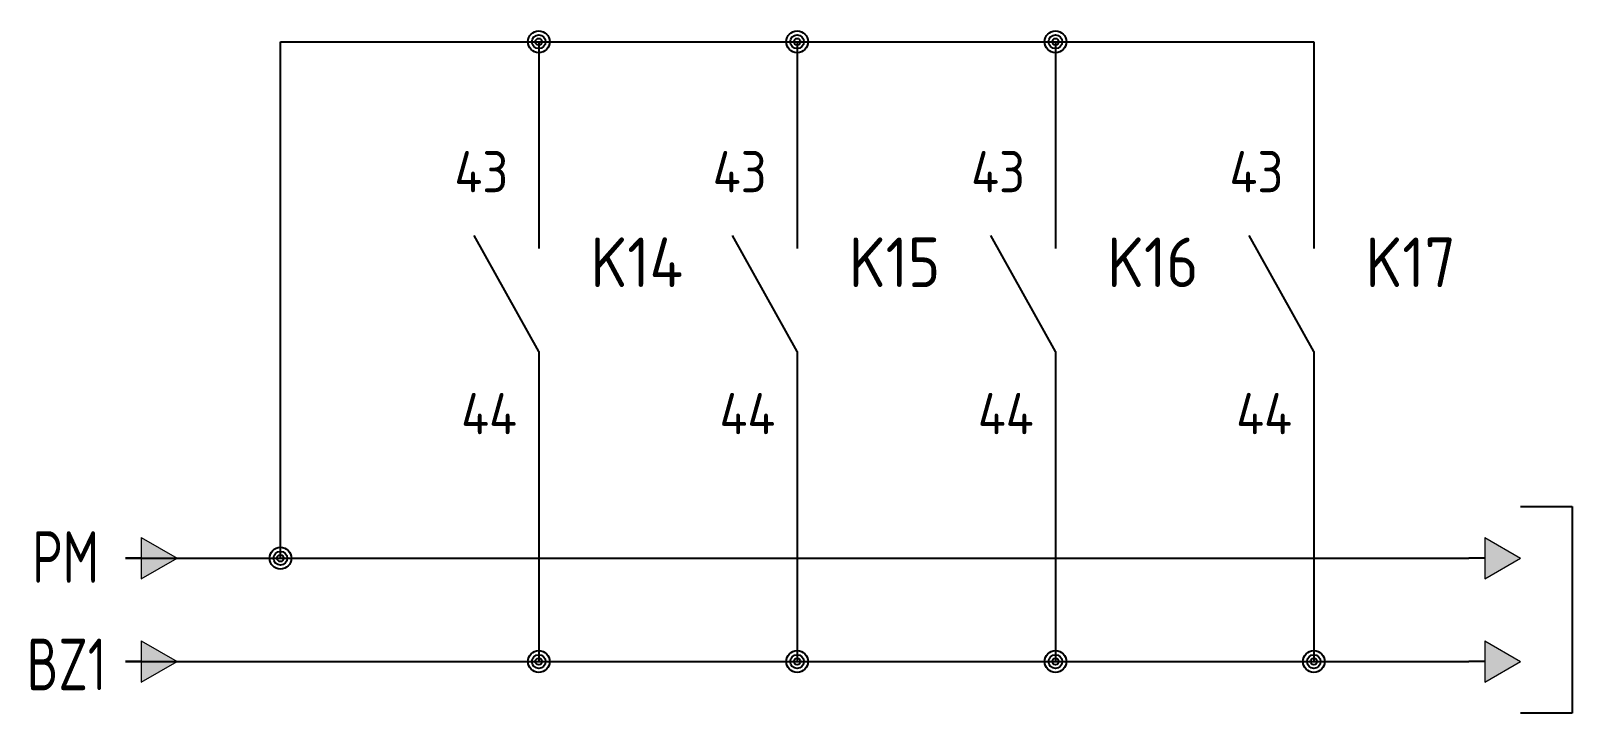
# Model space of a CAD drawing. Header units: millimetres. Extents: x 0 to 556, y 1 to 306.
# Drawn here: x 220.4 to 295, y 70 to 103 of the extents above; entities that cross this region are included whole.
import ezdxf
from ezdxf.enums import TextEntityAlignment as Align

# ---------------------------------------------------------------- set-up
doc = ezdxf.new("R2010")
doc.units = ezdxf.units.MM
for name, color, linetype in [('SYMS', 7, 'Continuous'), ('TAGS', 7, 'Continuous'), ('TERMS', 7, 'Continuous'), ('WIRE_YELLOW', 2, 'Continuous'), ('WIREFIXED', 7, 'Continuous')]:
    doc.layers.add(name, color=color, linetype=linetype)
doc.styles.add('WD', font='ISOCP2.shx')
doc.styles.add('WD_IEC', font='ISOCP2.shx', dxfattribs={"width": 1.1, "height": 2.4, "bigfont": 'whgtxt.shx'})

# ---------------------------------------------------------------- blocks, each defined once
blk = doc.blocks.new('WDDOT')
for radius in [0.529, 0.33, 0.164]:
    blk.add_circle((0, 0), radius)
blk = doc.blocks.new('VB421_AUXCONTACT1')
for p, q in [((0, 7.5), (0, 2.5)), ((0, -2.5), (-3.125, 3.125)), ((0, -2.5), (0, -7.5))]:
    blk.add_line(p, q)
at = {"style": 'WD_IEC', "flags": 1}
for tag, p, height in [('X2TERM01', (0, 7.5), 0.34), ('X4LINK', (-2.752, 0), 0.32), ('X1LINK', (0, 0), 0.34), ('X8TERM02', (0, -7.5), 0.34)]:
    blk.add_attdef(tag, p, '', height=height, dxfattribs=at)
at = {"linetype": 'Continuous', "style": 'WD_IEC'}
for tag, p in [('TERM01', (-1.47, 5.211)), ('TERM02', (-1.058, -6.5))]:
    blk.add_attdef(tag, text='', height=2, dxfattribs=at).set_placement(p, align=Align.RIGHT)
at = {"style": 'WD_IEC'}
for tag, p in [('TAG2', (2.5, 0.625)), ('TEXT1', (2.5, -2.888)), ('TEXT2', (2.5, -6.088))]:
    blk.add_attdef(tag, p, '', height=2.4, dxfattribs=at)
for tag, p in [('INST', (-2.427, -9.124)), ('LOC', (-2.581, -10.733))]:
    blk.add_attdef(tag, text='', height=1, dxfattribs=at).set_placement(p, align=Align.RIGHT)
at = {"style": 'WD_IEC', "flags": 1}
for tag, p in [('XREF', (-2.581, -12.189)), ('FAMILY', (-2.529, -13.644)), ('CONTACT', (-2.597, -15.237))]:
    blk.add_attdef(tag, text='', height=1, dxfattribs=at).set_placement(p, align=Align.RIGHT)
blk = doc.blocks.new('HONF1N')
blk.add_hatch(color=256).paths.add_polyline_path([(0.768, 1), (0.768, -1), (2.5, 0)])
at = {"lineweight": 0, "flags": 128}
for points in [[(0.768, 1), (2.5, 0)], [(0.768, 1), (0.768, -1), (2.5, 0)]]:
    blk.add_lwpolyline(points, dxfattribs=at)
at = {"flags": 128}
blk.add_lwpolyline([(0.768, 0), (0, 0)], dxfattribs=at)
at = {"style": 'WD', "flags": 1}
for tag, p in [('X2TERM01', (0.768, 0)), ('X8TERM02', (2.5, 0))]:
    blk.add_attdef(tag, p, '', height=0.08, rotation=90, dxfattribs=at)
blk = doc.blocks.new('WD_WNH')
at = {"linetype": 'Continuous', "style": 'WD_IEC', "width": 0.8}
blk.add_attdef('WIRENO', text='', height=2.5, dxfattribs=at).set_placement((0, 0.75), align=Align.CENTER)
at = {"style": 'WD_IEC', "flags": 1}
for tag, p in [('W04USER', (0, 0.875)), ('W05USER', (0, 0.75)), ('W03USER', (0, 1)), ('W02USER', (0, 1.125)), ('W01USER', (0, 1.25)), ('W08USER', (0, 0.375)), ('W09USER', (0, 0.25)), ('W06USER', (0, 0.625)), ('W07USER', (0, 0.5)), ('W10USER', (0, 0.125))]:
    blk.add_attdef(tag, text='', height=0.08, dxfattribs=at).set_placement(p, align=Align.CENTER)

msp = doc.modelspace()

# ---------------------------------------------------------------- linework, layer by layer
at = {"linetype": 'Continuous'}
for p, q in [((292.5, 80), (295, 80)), ((295, 80), (295, 70)), ((295, 70), (292.5, 70))]:
    msp.add_line(p, q, dxfattribs=at)
at = {"layer": 'WIRE_YELLOW', "linetype": 'Continuous'}
for p, q in [((232.5, 77.5), (232.5, 102.5)), ((232.5, 102.5), (257.5, 102.5)), ((245, 102.5), (245, 97.5)), ((257.5, 102.5), (257.5, 97.5)), ((257.5, 102.5), (270, 102.5)), ((270, 102.5), (270, 97.5)), ((270, 102.5), (282.5, 102.5)), ((282.5, 102.5), (282.5, 97.5)), ((245, 82.5), (245, 72.5)), ((257.5, 82.5), (257.5, 72.5)), ((270, 82.5), (270, 72.5)), ((282.5, 82.5), (282.5, 72.5)), ((225, 77.5), (290, 77.5)), ((225, 72.5), (290, 72.5))]:
    msp.add_line(p, q, dxfattribs=at)

# ---------------------------------------------------------------- block references
at = {"layer": 'SYMS', "linetype": 'Continuous'}
for name, p in [('WDDOT', (245, 102.5)), ('WDDOT', (257.5, 102.5)), ('WDDOT', (270, 102.5)), ('HONF1N', (225, 77.5)), ('HONF1N', (290, 77.5)), ('WDDOT', (232.5, 77.5)), ('HONF1N', (225, 72.5)), ('HONF1N', (290, 72.5)), ('WDDOT', (245, 72.5)), ('WDDOT', (257.5, 72.5)), ('WDDOT', (270, 72.5)), ('WDDOT', (282.5, 72.5))]:
    msp.add_blockref(name, p, dxfattribs=at)
ref = msp.add_blockref('VB421_AUXCONTACT1', (245, 90), dxfattribs=at)
ref.add_attrib('TERM02', '44', dxfattribs={"layer": 'TERMS', "linetype": 'Continuous', "height": 2, "style": 'WD_IEC'}).set_placement((243.942, 83.5), align=Align.RIGHT)
ref.add_attrib('TERM01', '43', dxfattribs={"layer": 'TERMS', "linetype": 'Continuous', "height": 2, "style": 'WD_IEC'}).set_placement((243.53, 95.211), align=Align.RIGHT)
ref.add_attrib('TAG2', 'K14', (247.5, 90.625), dxfattribs={"layer": 'TAGS', "height": 2.4, "style": 'WD_IEC'})
ref = msp.add_blockref('VB421_AUXCONTACT1', (257.5, 90), dxfattribs=at)
ref.add_attrib('TERM02', '44', dxfattribs={"layer": 'TERMS', "linetype": 'Continuous', "height": 2, "style": 'WD_IEC'}).set_placement((256.442, 83.5), align=Align.RIGHT)
ref.add_attrib('TERM01', '43', dxfattribs={"layer": 'TERMS', "linetype": 'Continuous', "height": 2, "style": 'WD_IEC'}).set_placement((256.03, 95.211), align=Align.RIGHT)
ref.add_attrib('TAG2', 'K15', (260, 90.625), dxfattribs={"layer": 'TAGS', "height": 2.4, "style": 'WD_IEC'})
ref = msp.add_blockref('VB421_AUXCONTACT1', (270, 90), dxfattribs=at)
ref.add_attrib('TERM02', '44', dxfattribs={"layer": 'TERMS', "linetype": 'Continuous', "height": 2, "style": 'WD_IEC'}).set_placement((268.942, 83.5), align=Align.RIGHT)
ref.add_attrib('TERM01', '43', dxfattribs={"layer": 'TERMS', "linetype": 'Continuous', "height": 2, "style": 'WD_IEC'}).set_placement((268.53, 95.211), align=Align.RIGHT)
ref.add_attrib('TAG2', 'K16', (272.5, 90.625), dxfattribs={"layer": 'TAGS', "height": 2.4, "style": 'WD_IEC'})
ref = msp.add_blockref('VB421_AUXCONTACT1', (282.5, 90), dxfattribs=at)
ref.add_attrib('TERM02', '44', dxfattribs={"layer": 'TERMS', "linetype": 'Continuous', "height": 2, "style": 'WD_IEC'}).set_placement((281.442, 83.5), align=Align.RIGHT)
ref.add_attrib('TERM01', '43', dxfattribs={"layer": 'TERMS', "linetype": 'Continuous', "height": 2, "style": 'WD_IEC'}).set_placement((281.03, 95.211), align=Align.RIGHT)
ref.add_attrib('TAG2', 'K17', (285, 90.625), dxfattribs={"layer": 'TAGS', "height": 2.4, "style": 'WD_IEC'})
at = {"layer": 'WIREFIXED', "linetype": 'Continuous'}
ref = msp.add_blockref('WD_WNH', (230, 77.5), dxfattribs=at)
ref.add_attrib('WIRENOF', 'PM', dxfattribs={"linetype": 'Continuous', "height": 2.5, "style": 'WD_IEC', "width": 0.8}).set_placement((222.106, 76.31), align=Align.CENTER)
ref = msp.add_blockref('WD_WNH', (230, 72.5), dxfattribs=at)
ref.add_attrib('WIRENOF', 'BZ1', dxfattribs={"linetype": 'Continuous', "height": 2.5, "style": 'WD_IEC', "width": 0.8}).set_placement((222.156, 71.113), align=Align.CENTER)

doc.saveas('drawing.dxf')
